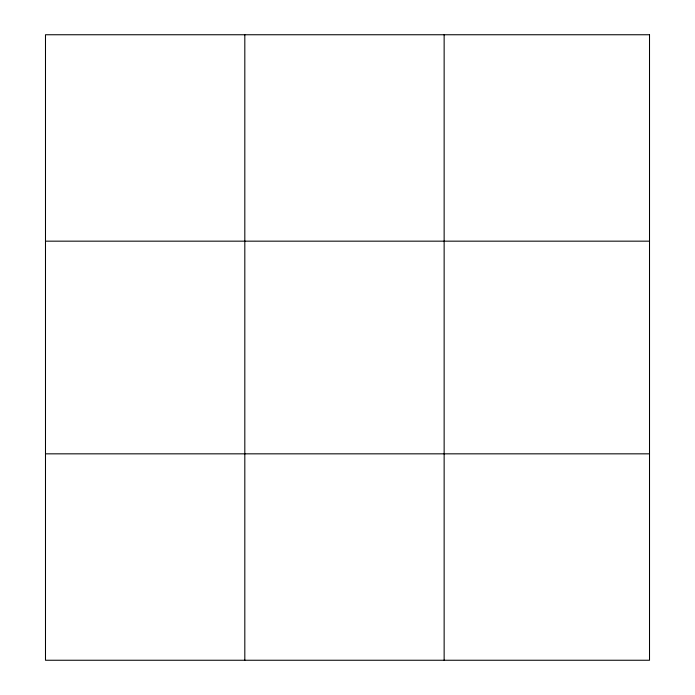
<?xml version="1.0" encoding="UTF-8"?>
<svg xmlns="http://www.w3.org/2000/svg" width="695" height="695" viewBox="0 0 695 695"><rect width="100%" height="100%" fill="white"/><g stroke="black" fill="none" stroke-linecap="round" stroke-linejoin="round"><path stroke-width="1.04" d="M244.814 660.25L244.814 34.75M444.14 660.25L444.14 34.75M45.488 241.165L649.512 241.165M45.488 453.835L649.512 453.835M649.512 34.75L649.512 660.25L45.488 660.25L45.488 34.75L649.512 34.75"/></g></svg>
